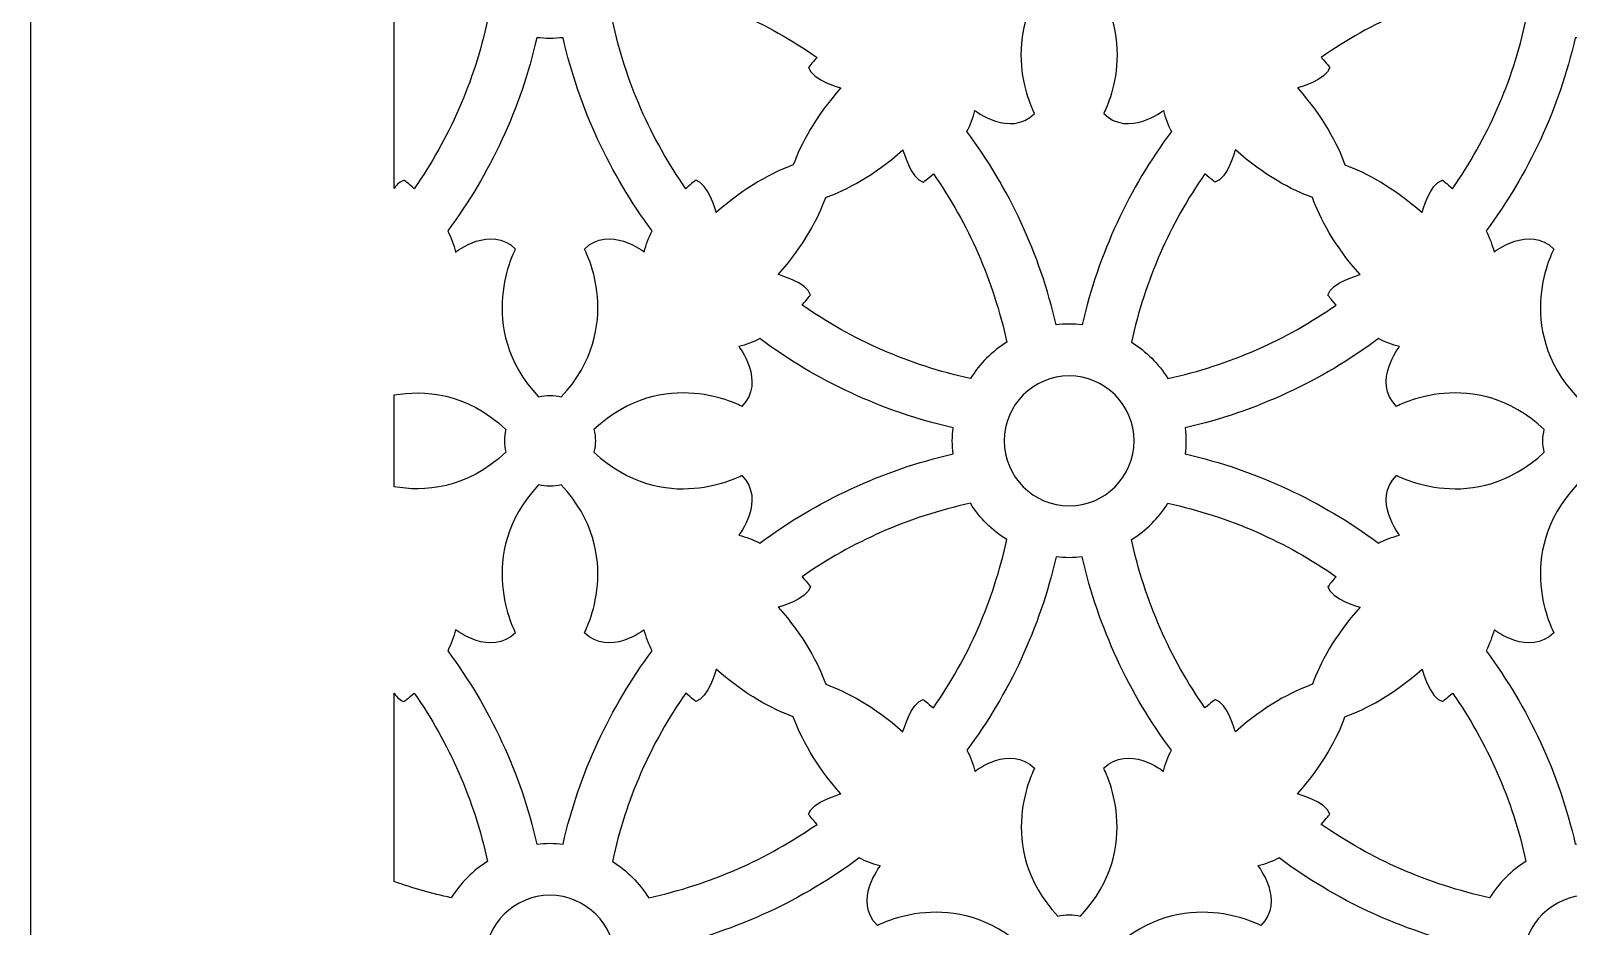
# Model space of a CAD drawing. Header units: centimetres. Extents: x -13.7 to -8.8, y -9 to 9.
# Drawn here: x -13.684 to -11.261, y 4.145 to 5.556 of the extents above; entities that cross this region are included whole.
import ezdxf

# ---------------------------------------------------------------- set-up
doc = ezdxf.new("R2010")
doc.units = ezdxf.units.CM
doc.header["$MEASUREMENT"] = 0
doc.layers.add('layer 1', color=7, linetype='Continuous')

msp = doc.modelspace()

# ---------------------------------------------------------------- linework, layer by layer
at = {"layer": 'layer 1', "color": 250}
msp.add_open_spline([(-8.77523, 9.00077), (-10.41159, 9.00077), (-12.04796, 9.00077), (-13.68432, 9.00077), (-13.68432, 9.00077), (-13.68432, 3.53168), (-13.68432, -1.93741), (-13.68432, -7.4065), (-13.68432, -7.4065), (-13.6843, -7.4065), (-13.68429, -7.4065), (-13.68428, -7.4065), (-13.68428, -7.4065), (-13.68428, -7.93741), (-13.68428, -8.46832), (-13.68428, -8.99924), (-13.68428, -8.99924), (-13.49337, -8.99924), (-13.30246, -8.99924), (-13.11155, -8.99924), (-13.11155, -8.99924), (-13.11155, -8.91742), (-13.11155, -8.8356), (-13.11155, -8.75378), (-13.11155, -8.75378), (-12.90961, -8.75378), (-12.70767, -8.75378), (-12.50573, -8.75378), (-12.50573, -8.75378), (-12.50573, -8.5939), (-12.50573, -8.43402), (-12.50573, -8.27414), (-12.50573, -8.27414), (-12.42404, -8.27251), (-12.34234, -8.27088), (-12.26064, -8.26925), (-12.26064, -8.26925), (-12.24613, -8.31062), (-12.22712, -8.34649), (-12.19555, -8.37816), (-12.19555, -8.37816), (-12.16464, -8.40916), (-12.1327, -8.42833), (-12.09518, -8.43705), (-12.09518, -8.43705), (-12.04553, -8.4486), (-11.99309, -8.44357), (-11.95323, -8.4088), (-11.95323, -8.4088), (-11.91466, -8.37514), (-11.8924, -8.32123), (-11.8844, -8.26981), (-11.8844, -8.26981), (-11.86158, -8.27211), (-11.84216, -8.27158), (-11.82386, -8.26896), (-11.82386, -8.26896), (-11.73249, -8.25588), (-11.68933, -8.19807), (-11.68163, -8.1109), (-11.68163, -8.1109), (-11.67973, -8.08953), (-11.68124, -8.06844), (-11.68802, -8.04988), (-11.68802, -8.04988), (-11.68659, -8.05023), (-11.68515, -8.05059), (-11.68372, -8.05095), (-11.68372, -8.05095), (-11.65147, -8.0621), (-11.61924, -8.07324), (-11.587, -8.08439), (-11.587, -8.08439), (-11.56765, -8.28195), (-11.41509, -8.43577), (-11.22975, -8.43577), (-11.22975, -8.43577), (-11.04441, -8.43577), (-10.89185, -8.28195), (-10.87251, -8.08439), (-10.87251, -8.08439), (-10.84027, -8.07324), (-10.80803, -8.0621), (-10.77579, -8.05095), (-10.77579, -8.05095), (-10.77435, -8.05059), (-10.77291, -8.05023), (-10.77148, -8.04988), (-10.77148, -8.04988), (-10.77827, -8.06844), (-10.77977, -8.08953), (-10.77788, -8.1109), (-10.77788, -8.1109), (-10.77017, -8.19807), (-10.72701, -8.25588), (-10.63565, -8.26896), (-10.63565, -8.26896), (-10.61734, -8.27158), (-10.59792, -8.27211), (-10.5751, -8.26981), (-10.5751, -8.26981), (-10.56711, -8.32123), (-10.54485, -8.37514), (-10.50627, -8.4088), (-10.50627, -8.4088), (-10.46641, -8.44357), (-10.41398, -8.4486), (-10.36432, -8.43705), (-10.36432, -8.43705), (-10.32681, -8.42833), (-10.29486, -8.40916), (-10.26395, -8.37816), (-10.26395, -8.37816), (-10.23239, -8.34649), (-10.21338, -8.31062), (-10.19887, -8.26925), (-10.19887, -8.26925), (-10.11717, -8.27088), (-10.03547, -8.27251), (-9.95377, -8.27414), (-9.95377, -8.27414), (-9.95377, -8.43402), (-9.95377, -8.5939), (-9.95377, -8.75378), (-9.95377, -8.75378), (-9.75183, -8.75378), (-9.54989, -8.75378), (-9.34796, -8.75378), (-9.34796, -8.75378), (-9.34796, -8.8356), (-9.34796, -8.91742), (-9.34796, -8.99924), (-9.34796, -8.99924), (-9.15705, -8.99924), (-8.96613, -8.99924), (-8.77523, -8.99924), (-8.77523, -8.99924), (-8.77523, -8.46832), (-8.77523, -7.93741), (-8.77523, -7.4065), (-8.77523, -7.4065), (-8.77523, -1.93741), (-8.77523, 3.53168), (-8.77523, 9.00077)], degree=3, knots=[0, 0, 0, 0, 0.027027, 0.027027, 0.027027, 0.027027, 0.0540541, 0.0540541, 0.0540541, 0.0540541, 0.0810811, 0.0810811, 0.0810811, 0.0810811, 0.1081081, 0.1081081, 0.1081081, 0.1081081, 0.1351351, 0.1351351, 0.1351351, 0.1351351, 0.1621622, 0.1621622, 0.1621622, 0.1621622, 0.1891892, 0.1891892, 0.1891892, 0.1891892, 0.2162162, 0.2162162, 0.2162162, 0.2162162, 0.2432432, 0.2432432, 0.2432432, 0.2432432, 0.2702703, 0.2702703, 0.2702703, 0.2702703, 0.2972973, 0.2972973, 0.2972973, 0.2972973, 0.3243243, 0.3243243, 0.3243243, 0.3243243, 0.3513514, 0.3513514, 0.3513514, 0.3513514, 0.3783784, 0.3783784, 0.3783784, 0.3783784, 0.4054054, 0.4054054, 0.4054054, 0.4054054, 0.4324324, 0.4324324, 0.4324324, 0.4324324, 0.4594595, 0.4594595, 0.4594595, 0.4594595, 0.4864865, 0.4864865, 0.4864865, 0.4864865, 0.5135135, 0.5135135, 0.5135135, 0.5135135, 0.5405405, 0.5405405, 0.5405405, 0.5405405, 0.5675676, 0.5675676, 0.5675676, 0.5675676, 0.5945946, 0.5945946, 0.5945946, 0.5945946, 0.6216216, 0.6216216, 0.6216216, 0.6216216, 0.6486486, 0.6486486, 0.6486486, 0.6486486, 0.6756757, 0.6756757, 0.6756757, 0.6756757, 0.7027027, 0.7027027, 0.7027027, 0.7027027, 0.7297297, 0.7297297, 0.7297297, 0.7297297, 0.7567568, 0.7567568, 0.7567568, 0.7567568, 0.7837838, 0.7837838, 0.7837838, 0.7837838, 0.8108108, 0.8108108, 0.8108108, 0.8108108, 0.8378378, 0.8378378, 0.8378378, 0.8378378, 0.8648649, 0.8648649, 0.8648649, 0.8648649, 0.8918919, 0.8918919, 0.8918919, 0.8918919, 0.9189189, 0.9189189, 0.9189189, 0.9189189, 0.9459459, 0.9459459, 0.9459459, 0.9459459, 1, 1, 1, 1], dxfattribs=at)
at = {"layer": 'layer 1', "color": 7}
for points, knots in [([(-12.20907, 5.39727), (-12.14273, 5.30802), (-12.09413, 5.20479), (-12.06854, 5.09279), (-12.06854, 5.09279), (-12.06177, 5.09355), (-12.05491, 5.09395), (-12.04796, 5.09395), (-12.04796, 5.09395), (-12.04099, 5.09395), (-12.03413, 5.09355), (-12.02736, 5.09279), (-12.02736, 5.09279), (-12.00177, 5.20479), (-11.95317, 5.30803), (-11.88683, 5.39727), (-11.88683, 5.39727), (-11.8922, 5.40769), (-11.8966, 5.41883), (-11.89937, 5.43049), (-11.89937, 5.43049), (-11.89937, 5.43049), (-11.9547, 5.38692), (-11.99354, 5.42578), (-11.99354, 5.42578), (-11.99354, 5.42578), (-11.92711, 5.54861), (-12.03006, 5.65866), (-12.03006, 5.65866), (-12.04178, 5.65565), (-12.05412, 5.65566), (-12.06585, 5.65868), (-12.06585, 5.65868), (-12.16881, 5.54863), (-12.10236, 5.42578), (-12.10236, 5.42578), (-12.10236, 5.42578), (-12.1412, 5.38692), (-12.19654, 5.43049), (-12.19654, 5.43049), (-12.19654, 5.43049), (-12.1993, 5.41882), (-12.20371, 5.40769), (-12.20907, 5.39727)], [0, 0, 0, 0, 0.0833333, 0.0833333, 0.0833333, 0.0833333, 0.1666667, 0.1666667, 0.1666667, 0.1666667, 0.25, 0.25, 0.25, 0.25, 0.3333333, 0.3333333, 0.3333333, 0.3333333, 0.4166667, 0.4166667, 0.4166667, 0.4166667, 0.5, 0.5, 0.5, 0.5, 0.5833333, 0.5833333, 0.5833333, 0.5833333, 0.6666667, 0.6666667, 0.6666667, 0.6666667, 0.75, 0.75, 0.75, 0.75, 0.8333333, 0.8333333, 0.8333333, 0.8333333, 1, 1, 1, 1]), ([(-13.11159, 5.6042), (-13.11159, 5.50531), (-13.11159, 5.40643), (-13.11159, 5.30753), (-13.11159, 5.30753), (-13.10716, 5.31397), (-13.10191, 5.31903), (-13.09597, 5.32043), (-13.09597, 5.32043), (-13.09597, 5.32043), (-13.08949, 5.31569), (-13.08014, 5.30719), (-13.08014, 5.30719), (-13.02529, 5.38579), (-12.98539, 5.47557), (-12.96453, 5.57245), (-12.96453, 5.57245), (-12.98756, 5.58705), (-13.00714, 5.60662), (-13.02173, 5.62965), (-13.02173, 5.62965), (-13.05245, 5.62304), (-13.08244, 5.61451), (-13.11159, 5.6042)], [0, 0, 0, 0, 0.1428571, 0.1428571, 0.1428571, 0.1428571, 0.2857143, 0.2857143, 0.2857143, 0.2857143, 0.4285714, 0.4285714, 0.4285714, 0.4285714, 0.5714286, 0.5714286, 0.5714286, 0.5714286, 0.7142857, 0.7142857, 0.7142857, 0.7142857, 1, 1, 1, 1]), ([(-12.44528, 5.51404), (-12.52388, 5.56889), (-12.61367, 5.60879), (-12.71053, 5.62965), (-12.71053, 5.62965), (-12.72513, 5.60662), (-12.74471, 5.58705), (-12.76773, 5.57245), (-12.76773, 5.57245), (-12.7469, 5.47558), (-12.70698, 5.38579), (-12.65213, 5.30719), (-12.65213, 5.30719), (-12.64277, 5.31569), (-12.63631, 5.32043), (-12.63631, 5.32043), (-12.63631, 5.32043), (-12.61629, 5.31572), (-12.60424, 5.26951), (-12.60424, 5.26951), (-12.60424, 5.26951), (-12.55794, 5.31066), (-12.51538, 5.33272), (-12.48265, 5.34454), (-12.48265, 5.34454), (-12.47081, 5.37728), (-12.44877, 5.41985), (-12.40762, 5.46615), (-12.40762, 5.46615), (-12.40762, 5.46615), (-12.45381, 5.4782), (-12.45853, 5.49822), (-12.45853, 5.49822), (-12.45853, 5.49822), (-12.45379, 5.50469), (-12.44528, 5.51404)], [0, 0, 0, 0, 0.1, 0.1, 0.1, 0.1, 0.2, 0.2, 0.2, 0.2, 0.3, 0.3, 0.3, 0.3, 0.4, 0.4, 0.4, 0.4, 0.5, 0.5, 0.5, 0.5, 0.6, 0.6, 0.6, 0.6, 0.7, 0.7, 0.7, 0.7, 0.8, 0.8, 0.8, 0.8, 1, 1, 1, 1]), ([(-11.65061, 5.51404), (-11.57202, 5.56889), (-11.48225, 5.60879), (-11.38537, 5.62965), (-11.38537, 5.62965), (-11.37078, 5.60662), (-11.35121, 5.58705), (-11.32817, 5.57245), (-11.32817, 5.57245), (-11.34902, 5.47557), (-11.38892, 5.38579), (-11.44377, 5.30719), (-11.44377, 5.30719), (-11.45313, 5.31569), (-11.4596, 5.32043), (-11.4596, 5.32043), (-11.4596, 5.32043), (-11.47961, 5.31572), (-11.49167, 5.26951), (-11.49167, 5.26951), (-11.49167, 5.26951), (-11.53796, 5.31066), (-11.58053, 5.33272), (-11.61325, 5.34454), (-11.61325, 5.34454), (-11.62509, 5.37728), (-11.64715, 5.41985), (-11.68829, 5.46615), (-11.68829, 5.46615), (-11.68829, 5.46615), (-11.64209, 5.4782), (-11.63738, 5.49822), (-11.63738, 5.49822), (-11.63738, 5.49822), (-11.64211, 5.50469), (-11.65061, 5.51404)], [0, 0, 0, 0, 0.1, 0.1, 0.1, 0.1, 0.2, 0.2, 0.2, 0.2, 0.3, 0.3, 0.3, 0.3, 0.4, 0.4, 0.4, 0.4, 0.5, 0.5, 0.5, 0.5, 0.6, 0.6, 0.6, 0.6, 0.7, 0.7, 0.7, 0.7, 0.8, 0.8, 0.8, 0.8, 1, 1, 1, 1]), ([(-13.02726, 5.24062), (-12.96093, 5.32989), (-12.91233, 5.43311), (-12.88674, 5.54511), (-12.88674, 5.54511), (-12.87998, 5.54434), (-12.87311, 5.54394), (-12.86614, 5.54394), (-12.86614, 5.54394), (-12.85917, 5.54394), (-12.8523, 5.54434), (-12.84553, 5.54511), (-12.84553, 5.54511), (-12.81993, 5.43311), (-12.77133, 5.32989), (-12.705, 5.24062), (-12.705, 5.24062), (-12.71037, 5.23021), (-12.71479, 5.21907), (-12.71754, 5.20741), (-12.71754, 5.20741), (-12.71754, 5.20741), (-12.77288, 5.25097), (-12.81174, 5.21211), (-12.81174, 5.21211), (-12.81174, 5.21211), (-12.74527, 5.08928), (-12.84823, 4.97921), (-12.84823, 4.97921), (-12.85996, 4.98223), (-12.8723, 4.98223), (-12.88403, 4.97922), (-12.88403, 4.97922), (-12.98699, 5.08927), (-12.92053, 5.21211), (-12.92053, 5.21211), (-12.92053, 5.21211), (-12.95938, 5.25097), (-13.01473, 5.20741), (-13.01473, 5.20741), (-13.01473, 5.20741), (-13.01748, 5.21907), (-13.02189, 5.23021), (-13.02726, 5.24062)], [0, 0, 0, 0, 0.0833333, 0.0833333, 0.0833333, 0.0833333, 0.1666667, 0.1666667, 0.1666667, 0.1666667, 0.25, 0.25, 0.25, 0.25, 0.3333333, 0.3333333, 0.3333333, 0.3333333, 0.4166667, 0.4166667, 0.4166667, 0.4166667, 0.5, 0.5, 0.5, 0.5, 0.5833333, 0.5833333, 0.5833333, 0.5833333, 0.6666667, 0.6666667, 0.6666667, 0.6666667, 0.75, 0.75, 0.75, 0.75, 0.8333333, 0.8333333, 0.8333333, 0.8333333, 1, 1, 1, 1]), ([(-11.3909, 5.24062), (-11.32457, 5.32989), (-11.27597, 5.43311), (-11.25037, 5.54511), (-11.25037, 5.54511), (-11.24362, 5.54434), (-11.23674, 5.54394), (-11.22978, 5.54394), (-11.22978, 5.54394), (-11.22281, 5.54394), (-11.21593, 5.54434), (-11.20916, 5.54511), (-11.20916, 5.54511), (-11.18358, 5.43311), (-11.13497, 5.32989), (-11.06865, 5.24062), (-11.06865, 5.24062), (-11.07401, 5.23021), (-11.07842, 5.21907), (-11.08118, 5.20741), (-11.08118, 5.20741), (-11.08118, 5.20741), (-11.13652, 5.25097), (-11.17537, 5.21211), (-11.17537, 5.21211), (-11.17537, 5.21211), (-11.10891, 5.08928), (-11.21186, 4.97921), (-11.21186, 4.97921), (-11.2236, 4.98223), (-11.23593, 4.98223), (-11.24767, 4.97922), (-11.24767, 4.97922), (-11.35063, 5.08927), (-11.28416, 5.21211), (-11.28416, 5.21211), (-11.28416, 5.21211), (-11.32302, 5.25097), (-11.37836, 5.20741), (-11.37836, 5.20741), (-11.37836, 5.20741), (-11.38112, 5.21907), (-11.38553, 5.23021), (-11.3909, 5.24062)], [0, 0, 0, 0, 0.0833333, 0.0833333, 0.0833333, 0.0833333, 0.1666667, 0.1666667, 0.1666667, 0.1666667, 0.25, 0.25, 0.25, 0.25, 0.3333333, 0.3333333, 0.3333333, 0.3333333, 0.4166667, 0.4166667, 0.4166667, 0.4166667, 0.5, 0.5, 0.5, 0.5, 0.5833333, 0.5833333, 0.5833333, 0.5833333, 0.6666667, 0.6666667, 0.6666667, 0.6666667, 0.75, 0.75, 0.75, 0.75, 0.8333333, 0.8333333, 0.8333333, 0.8333333, 1, 1, 1, 1]), ([(-12.20356, 5.00824), (-12.18895, 5.03128), (-12.16937, 5.05086), (-12.14633, 5.06546), (-12.14633, 5.06546), (-12.16718, 5.16234), (-12.2071, 5.25212), (-12.26194, 5.3307), (-12.26194, 5.3307), (-12.2713, 5.32221), (-12.27779, 5.31747), (-12.27779, 5.31747), (-12.27779, 5.31747), (-12.2978, 5.32217), (-12.30986, 5.36838), (-12.30986, 5.36838), (-12.30986, 5.36838), (-12.35614, 5.32724), (-12.3987, 5.30516), (-12.43145, 5.29334), (-12.43145, 5.29334), (-12.44327, 5.26061), (-12.46533, 5.21805), (-12.50647, 5.17176), (-12.50647, 5.17176), (-12.50647, 5.17176), (-12.46027, 5.1597), (-12.45556, 5.13968), (-12.45556, 5.13968), (-12.45556, 5.13968), (-12.4603, 5.13322), (-12.4688, 5.12386), (-12.4688, 5.12386), (-12.3902, 5.06901), (-12.30042, 5.02909), (-12.20356, 5.00824)], [0, 0, 0, 0, 0.1, 0.1, 0.1, 0.1, 0.2, 0.2, 0.2, 0.2, 0.3, 0.3, 0.3, 0.3, 0.4, 0.4, 0.4, 0.4, 0.5, 0.5, 0.5, 0.5, 0.6, 0.6, 0.6, 0.6, 0.7, 0.7, 0.7, 0.7, 0.8, 0.8, 0.8, 0.8, 1, 1, 1, 1]), ([(-11.89235, 5.00824), (-11.90695, 5.03128), (-11.92653, 5.05086), (-11.94957, 5.06546), (-11.94957, 5.06546), (-11.92872, 5.16234), (-11.88881, 5.25212), (-11.83396, 5.3307), (-11.83396, 5.3307), (-11.8246, 5.3222), (-11.81813, 5.31747), (-11.81813, 5.31747), (-11.81813, 5.31747), (-11.79812, 5.32217), (-11.78606, 5.36838), (-11.78606, 5.36838), (-11.78606, 5.36838), (-11.73976, 5.32724), (-11.6972, 5.30516), (-11.66447, 5.29334), (-11.66447, 5.29334), (-11.65264, 5.26061), (-11.63057, 5.21805), (-11.58944, 5.17176), (-11.58944, 5.17176), (-11.58944, 5.17176), (-11.63564, 5.1597), (-11.64034, 5.13968), (-11.64034, 5.13968), (-11.64034, 5.13968), (-11.63561, 5.13322), (-11.62711, 5.12386), (-11.62711, 5.12386), (-11.7057, 5.06901), (-11.79549, 5.02909), (-11.89235, 5.00824)], [0, 0, 0, 0, 0.1, 0.1, 0.1, 0.1, 0.2, 0.2, 0.2, 0.2, 0.3, 0.3, 0.3, 0.3, 0.4, 0.4, 0.4, 0.4, 0.5, 0.5, 0.5, 0.5, 0.6, 0.6, 0.6, 0.6, 0.7, 0.7, 0.7, 0.7, 0.8, 0.8, 0.8, 0.8, 1, 1, 1, 1]), ([(-12.23204, 4.90986), (-12.23204, 4.9029), (-12.23164, 4.89602), (-12.23088, 4.88926), (-12.23088, 4.88926), (-12.34288, 4.86367), (-12.44611, 4.81507), (-12.53537, 4.74873), (-12.53537, 4.74873), (-12.54578, 4.75409), (-12.55692, 4.75851), (-12.56858, 4.76127), (-12.56858, 4.76127), (-12.56858, 4.76127), (-12.52503, 4.8166), (-12.56389, 4.85545), (-12.56389, 4.85545), (-12.56389, 4.85545), (-12.68671, 4.789), (-12.79677, 4.89196), (-12.79677, 4.89196), (-12.79375, 4.90369), (-12.79375, 4.91602), (-12.79676, 4.92775), (-12.79676, 4.92775), (-12.68671, 5.03071), (-12.56388, 4.96426), (-12.56388, 4.96426), (-12.56388, 4.96426), (-12.52503, 5.00311), (-12.56858, 5.05844), (-12.56858, 5.05844), (-12.56858, 5.05844), (-12.55692, 5.06121), (-12.54578, 5.06561), (-12.53537, 5.07098), (-12.53537, 5.07098), (-12.44611, 5.00464), (-12.34288, 4.95604), (-12.23088, 4.93045), (-12.23088, 4.93045), (-12.23164, 4.92369), (-12.23204, 4.91681), (-12.23204, 4.90986)], [0, 0, 0, 0, 0.0833333, 0.0833333, 0.0833333, 0.0833333, 0.1666667, 0.1666667, 0.1666667, 0.1666667, 0.25, 0.25, 0.25, 0.25, 0.3333333, 0.3333333, 0.3333333, 0.3333333, 0.4166667, 0.4166667, 0.4166667, 0.4166667, 0.5, 0.5, 0.5, 0.5, 0.5833333, 0.5833333, 0.5833333, 0.5833333, 0.6666667, 0.6666667, 0.6666667, 0.6666667, 0.75, 0.75, 0.75, 0.75, 0.8333333, 0.8333333, 0.8333333, 0.8333333, 1, 1, 1, 1]), ([(-11.56054, 4.74873), (-11.6498, 4.81507), (-11.75302, 4.86367), (-11.86502, 4.88926), (-11.86502, 4.88926), (-11.86427, 4.89602), (-11.86386, 4.9029), (-11.86386, 4.90986), (-11.86386, 4.90986), (-11.86386, 4.91681), (-11.86427, 4.92369), (-11.86502, 4.93045), (-11.86502, 4.93045), (-11.75302, 4.95604), (-11.64979, 5.00464), (-11.56054, 5.07098), (-11.56054, 5.07098), (-11.55012, 5.06561), (-11.53898, 5.06121), (-11.52732, 5.05844), (-11.52732, 5.05844), (-11.52732, 5.05844), (-11.57089, 5.00311), (-11.53202, 4.96426), (-11.53202, 4.96426), (-11.53202, 4.96426), (-11.40919, 5.03072), (-11.29914, 4.92776), (-11.29914, 4.92776), (-11.30215, 4.91603), (-11.30215, 4.90369), (-11.29914, 4.89196), (-11.29914, 4.89196), (-11.40918, 4.789), (-11.53202, 4.85546), (-11.53202, 4.85546), (-11.53202, 4.85546), (-11.57089, 4.8166), (-11.52732, 4.76127), (-11.52732, 4.76127), (-11.52732, 4.76127), (-11.53898, 4.75851), (-11.55012, 4.75409), (-11.56054, 4.74873)], [0, 0, 0, 0, 0.0833333, 0.0833333, 0.0833333, 0.0833333, 0.1666667, 0.1666667, 0.1666667, 0.1666667, 0.25, 0.25, 0.25, 0.25, 0.3333333, 0.3333333, 0.3333333, 0.3333333, 0.4166667, 0.4166667, 0.4166667, 0.4166667, 0.5, 0.5, 0.5, 0.5, 0.5833333, 0.5833333, 0.5833333, 0.5833333, 0.6666667, 0.6666667, 0.6666667, 0.6666667, 0.75, 0.75, 0.75, 0.75, 0.8333333, 0.8333333, 0.8333333, 0.8333333, 1, 1, 1, 1]), ([(-12.04796, 4.80758), (-12.10443, 4.80758), (-12.15023, 4.85339), (-12.15023, 4.90986), (-12.15023, 4.90986), (-12.15023, 4.96634), (-12.10443, 5.01213), (-12.04796, 5.01213), (-12.04796, 5.01213), (-11.99148, 5.01213), (-11.94568, 4.96634), (-11.94568, 4.90986), (-11.94568, 4.90986), (-11.94568, 4.85339), (-11.99148, 4.80758), (-12.04796, 4.80758)], [0, 0, 0, 0, 0.2, 0.2, 0.2, 0.2, 0.4, 0.4, 0.4, 0.4, 0.6, 0.6, 0.6, 0.6, 1, 1, 1, 1]), ([(-13.11159, 4.98227), (-13.11159, 4.934), (-13.11159, 4.88572), (-13.11159, 4.83746), (-13.11159, 4.83746), (-13.06565, 4.8296), (-12.99848, 4.83302), (-12.9355, 4.89196), (-12.9355, 4.89196), (-12.9385, 4.90369), (-12.9385, 4.91603), (-12.9355, 4.92776), (-12.9355, 4.92776), (-12.99849, 4.98669), (-13.06565, 4.99012), (-13.11159, 4.98227)], [0, 0, 0, 0, 0.2, 0.2, 0.2, 0.2, 0.4, 0.4, 0.4, 0.4, 0.6, 0.6, 0.6, 0.6, 1, 1, 1, 1]), ([(-12.705, 4.57909), (-12.77133, 4.48982), (-12.81993, 4.3866), (-12.84553, 4.27461), (-12.84553, 4.27461), (-12.8523, 4.27537), (-12.85917, 4.27577), (-12.86614, 4.27577), (-12.86614, 4.27577), (-12.8731, 4.27577), (-12.87998, 4.27537), (-12.88674, 4.27461), (-12.88674, 4.27461), (-12.91233, 4.3866), (-12.96093, 4.48982), (-13.02726, 4.57909), (-13.02726, 4.57909), (-13.02189, 4.5895), (-13.01748, 4.60064), (-13.01473, 4.6123), (-13.01473, 4.6123), (-13.01473, 4.6123), (-12.95938, 4.56874), (-12.92055, 4.6076), (-12.92055, 4.6076), (-12.92055, 4.6076), (-12.98699, 4.73043), (-12.88404, 4.84049), (-12.88404, 4.84049), (-12.8723, 4.83747), (-12.85997, 4.83748), (-12.84823, 4.8405), (-12.84823, 4.8405), (-12.74527, 4.73043), (-12.81174, 4.6076), (-12.81174, 4.6076), (-12.81174, 4.6076), (-12.77288, 4.56874), (-12.71754, 4.6123), (-12.71754, 4.6123), (-12.71754, 4.6123), (-12.71479, 4.60064), (-12.71037, 4.5895), (-12.705, 4.57909)], [0, 0, 0, 0, 0.0833333, 0.0833333, 0.0833333, 0.0833333, 0.1666667, 0.1666667, 0.1666667, 0.1666667, 0.25, 0.25, 0.25, 0.25, 0.3333333, 0.3333333, 0.3333333, 0.3333333, 0.4166667, 0.4166667, 0.4166667, 0.4166667, 0.5, 0.5, 0.5, 0.5, 0.5833333, 0.5833333, 0.5833333, 0.5833333, 0.6666667, 0.6666667, 0.6666667, 0.6666667, 0.75, 0.75, 0.75, 0.75, 0.8333333, 0.8333333, 0.8333333, 0.8333333, 1, 1, 1, 1]), ([(-11.22978, 4.27577), (-11.23674, 4.27577), (-11.24362, 4.27537), (-11.25037, 4.27461), (-11.25037, 4.27461), (-11.27597, 4.3866), (-11.32455, 4.48982), (-11.3909, 4.57909), (-11.3909, 4.57909), (-11.38553, 4.5895), (-11.38112, 4.60064), (-11.37836, 4.6123), (-11.37836, 4.6123), (-11.37836, 4.6123), (-11.32302, 4.56874), (-11.28417, 4.6076), (-11.28417, 4.6076), (-11.28417, 4.6076), (-11.35062, 4.73043), (-11.24767, 4.84049), (-11.24767, 4.84049), (-11.23593, 4.83747), (-11.2236, 4.83748), (-11.21187, 4.8405), (-11.21187, 4.8405), (-11.10891, 4.73043), (-11.17537, 4.6076), (-11.17537, 4.6076), (-11.17537, 4.6076), (-11.13652, 4.56874), (-11.08118, 4.6123), (-11.08118, 4.6123), (-11.08118, 4.6123), (-11.07842, 4.60064), (-11.07401, 4.5895), (-11.06865, 4.57909), (-11.06865, 4.57909), (-11.13497, 4.48982), (-11.18358, 4.3866), (-11.20916, 4.27461), (-11.20916, 4.27461), (-11.21593, 4.27537), (-11.22281, 4.27577), (-11.22978, 4.27577)], [0, 0, 0, 0, 0.0833333, 0.0833333, 0.0833333, 0.0833333, 0.1666667, 0.1666667, 0.1666667, 0.1666667, 0.25, 0.25, 0.25, 0.25, 0.3333333, 0.3333333, 0.3333333, 0.3333333, 0.4166667, 0.4166667, 0.4166667, 0.4166667, 0.5, 0.5, 0.5, 0.5, 0.5833333, 0.5833333, 0.5833333, 0.5833333, 0.6666667, 0.6666667, 0.6666667, 0.6666667, 0.75, 0.75, 0.75, 0.75, 0.8333333, 0.8333333, 0.8333333, 0.8333333, 1, 1, 1, 1]), ([(-12.20356, 4.81147), (-12.18895, 4.78842), (-12.16937, 4.76884), (-12.14633, 4.75425), (-12.14633, 4.75425), (-12.16718, 4.65738), (-12.2071, 4.5676), (-12.26194, 4.489), (-12.26194, 4.489), (-12.2713, 4.4975), (-12.27779, 4.50225), (-12.27779, 4.50225), (-12.27779, 4.50225), (-12.2978, 4.49754), (-12.30986, 4.45134), (-12.30986, 4.45134), (-12.30986, 4.45134), (-12.35614, 4.49248), (-12.3987, 4.51454), (-12.43145, 4.52637), (-12.43145, 4.52637), (-12.44327, 4.55911), (-12.46533, 4.60167), (-12.50647, 4.64796), (-12.50647, 4.64796), (-12.50647, 4.64796), (-12.46027, 4.66001), (-12.45556, 4.68003), (-12.45556, 4.68003), (-12.45556, 4.68003), (-12.4603, 4.6865), (-12.4688, 4.69585), (-12.4688, 4.69585), (-12.3902, 4.7507), (-12.30042, 4.79062), (-12.20356, 4.81147)], [0, 0, 0, 0, 0.1, 0.1, 0.1, 0.1, 0.2, 0.2, 0.2, 0.2, 0.3, 0.3, 0.3, 0.3, 0.4, 0.4, 0.4, 0.4, 0.5, 0.5, 0.5, 0.5, 0.6, 0.6, 0.6, 0.6, 0.7, 0.7, 0.7, 0.7, 0.8, 0.8, 0.8, 0.8, 1, 1, 1, 1]), ([(-11.89235, 4.81147), (-11.90695, 4.78842), (-11.92653, 4.76884), (-11.94957, 4.75425), (-11.94957, 4.75425), (-11.92872, 4.65738), (-11.88881, 4.5676), (-11.83396, 4.489), (-11.83396, 4.489), (-11.8246, 4.4975), (-11.81813, 4.50225), (-11.81813, 4.50225), (-11.81813, 4.50225), (-11.79812, 4.49754), (-11.78606, 4.45134), (-11.78606, 4.45134), (-11.78606, 4.45134), (-11.73976, 4.49248), (-11.6972, 4.51454), (-11.66447, 4.52636), (-11.66447, 4.52636), (-11.65264, 4.55911), (-11.63057, 4.60167), (-11.58944, 4.64796), (-11.58944, 4.64796), (-11.58944, 4.64796), (-11.63564, 4.66001), (-11.64034, 4.68003), (-11.64034, 4.68003), (-11.64034, 4.68003), (-11.63561, 4.6865), (-11.62711, 4.69585), (-11.62711, 4.69585), (-11.7057, 4.7507), (-11.79549, 4.79062), (-11.89235, 4.81147)], [0, 0, 0, 0, 0.1, 0.1, 0.1, 0.1, 0.2, 0.2, 0.2, 0.2, 0.3, 0.3, 0.3, 0.3, 0.4, 0.4, 0.4, 0.4, 0.5, 0.5, 0.5, 0.5, 0.6, 0.6, 0.6, 0.6, 0.7, 0.7, 0.7, 0.7, 0.8, 0.8, 0.8, 0.8, 1, 1, 1, 1]), ([(-12.20907, 4.42243), (-12.14273, 4.51169), (-12.09413, 4.61492), (-12.06854, 4.72692), (-12.06854, 4.72692), (-12.06177, 4.72617), (-12.05491, 4.72576), (-12.04796, 4.72577), (-12.04796, 4.72577), (-12.04099, 4.72576), (-12.03413, 4.72617), (-12.02736, 4.72692), (-12.02736, 4.72692), (-12.00177, 4.61492), (-11.95317, 4.5117), (-11.88683, 4.42243), (-11.88683, 4.42243), (-11.8922, 4.41202), (-11.8966, 4.40089), (-11.89937, 4.38923), (-11.89937, 4.38923), (-11.89937, 4.38923), (-11.9547, 4.43279), (-11.99356, 4.39394), (-11.99356, 4.39394), (-11.99356, 4.39394), (-11.92709, 4.27108), (-12.03006, 4.16103), (-12.03006, 4.16103), (-12.04178, 4.16405), (-12.05414, 4.16405), (-12.06585, 4.16103), (-12.06585, 4.16103), (-12.16881, 4.2711), (-12.10236, 4.39392), (-12.10236, 4.39392), (-12.10236, 4.39392), (-12.1412, 4.43279), (-12.19654, 4.38923), (-12.19654, 4.38923), (-12.19654, 4.38923), (-12.1993, 4.40089), (-12.20371, 4.41202), (-12.20907, 4.42243)], [0, 0, 0, 0, 0.0833333, 0.0833333, 0.0833333, 0.0833333, 0.1666667, 0.1666667, 0.1666667, 0.1666667, 0.25, 0.25, 0.25, 0.25, 0.3333333, 0.3333333, 0.3333333, 0.3333333, 0.4166667, 0.4166667, 0.4166667, 0.4166667, 0.5, 0.5, 0.5, 0.5, 0.5833333, 0.5833333, 0.5833333, 0.5833333, 0.6666667, 0.6666667, 0.6666667, 0.6666667, 0.75, 0.75, 0.75, 0.75, 0.8333333, 0.8333333, 0.8333333, 0.8333333, 1, 1, 1, 1]), ([(-12.44528, 4.30567), (-12.52388, 4.25082), (-12.61367, 4.21091), (-12.71053, 4.19006), (-12.71053, 4.19006), (-12.72513, 4.2131), (-12.74471, 4.23267), (-12.76773, 4.24727), (-12.76773, 4.24727), (-12.7469, 4.34414), (-12.70698, 4.43393), (-12.65213, 4.51251), (-12.65213, 4.51251), (-12.64277, 4.50402), (-12.63631, 4.49928), (-12.63631, 4.49928), (-12.63631, 4.49928), (-12.61629, 4.50399), (-12.60424, 4.55019), (-12.60424, 4.55019), (-12.60424, 4.55019), (-12.55794, 4.50905), (-12.51538, 4.48699), (-12.48265, 4.47516), (-12.48265, 4.47516), (-12.47081, 4.44242), (-12.44877, 4.39987), (-12.40762, 4.35357), (-12.40762, 4.35357), (-12.40762, 4.35357), (-12.45381, 4.34152), (-12.45853, 4.3215), (-12.45853, 4.3215), (-12.45853, 4.3215), (-12.45379, 4.31503), (-12.44528, 4.30567)], [0, 0, 0, 0, 0.1, 0.1, 0.1, 0.1, 0.2, 0.2, 0.2, 0.2, 0.3, 0.3, 0.3, 0.3, 0.4, 0.4, 0.4, 0.4, 0.5, 0.5, 0.5, 0.5, 0.6, 0.6, 0.6, 0.6, 0.7, 0.7, 0.7, 0.7, 0.8, 0.8, 0.8, 0.8, 1, 1, 1, 1]), ([(-11.65062, 4.30567), (-11.57202, 4.25082), (-11.48225, 4.21091), (-11.38537, 4.19006), (-11.38537, 4.19006), (-11.37078, 4.2131), (-11.35121, 4.23267), (-11.32817, 4.24727), (-11.32817, 4.24727), (-11.34902, 4.34414), (-11.38892, 4.43393), (-11.44377, 4.51251), (-11.44377, 4.51251), (-11.45313, 4.50402), (-11.4596, 4.49928), (-11.4596, 4.49928), (-11.4596, 4.49928), (-11.47961, 4.50399), (-11.49167, 4.55019), (-11.49167, 4.55019), (-11.49167, 4.55019), (-11.53796, 4.50905), (-11.58053, 4.48699), (-11.61325, 4.47516), (-11.61325, 4.47516), (-11.62509, 4.44243), (-11.64715, 4.39987), (-11.68829, 4.35357), (-11.68829, 4.35357), (-11.68829, 4.35357), (-11.64209, 4.34152), (-11.63738, 4.3215), (-11.63738, 4.3215), (-11.63738, 4.3215), (-11.64212, 4.31503), (-11.65062, 4.30567)], [0, 0, 0, 0, 0.1, 0.1, 0.1, 0.1, 0.2, 0.2, 0.2, 0.2, 0.3, 0.3, 0.3, 0.3, 0.4, 0.4, 0.4, 0.4, 0.5, 0.5, 0.5, 0.5, 0.6, 0.6, 0.6, 0.6, 0.7, 0.7, 0.7, 0.7, 0.8, 0.8, 0.8, 0.8, 1, 1, 1, 1]), ([(-13.11159, 4.51217), (-13.11159, 4.41329), (-13.11159, 4.31441), (-13.11159, 4.21551), (-13.11159, 4.21551), (-13.08244, 4.2052), (-13.05245, 4.19667), (-13.02173, 4.19006), (-13.02173, 4.19006), (-13.00714, 4.2131), (-12.98756, 4.23267), (-12.96453, 4.24727), (-12.96453, 4.24727), (-12.98539, 4.34414), (-13.02529, 4.43393), (-13.08014, 4.51251), (-13.08014, 4.51251), (-13.08949, 4.50402), (-13.09597, 4.49928), (-13.09597, 4.49928), (-13.09597, 4.49928), (-13.10191, 4.50068), (-13.10716, 4.50575), (-13.11159, 4.51217)], [0, 0, 0, 0, 0.1428571, 0.1428571, 0.1428571, 0.1428571, 0.2857143, 0.2857143, 0.2857143, 0.2857143, 0.4285714, 0.4285714, 0.4285714, 0.4285714, 0.5714286, 0.5714286, 0.5714286, 0.5714286, 0.7142857, 0.7142857, 0.7142857, 0.7142857, 1, 1, 1, 1]), ([(-12.37871, 3.93055), (-12.46798, 3.99689), (-12.5712, 4.04549), (-12.6832, 4.07107), (-12.6832, 4.07107), (-12.68245, 4.07784), (-12.68204, 4.08472), (-12.68204, 4.09168), (-12.68204, 4.09168), (-12.68204, 4.09864), (-12.68245, 4.10551), (-12.6832, 4.11228), (-12.6832, 4.11228), (-12.5712, 4.13786), (-12.46798, 4.18646), (-12.37871, 4.25279), (-12.37871, 4.25279), (-12.3683, 4.24744), (-12.35718, 4.24302), (-12.3455, 4.24027), (-12.3455, 4.24027), (-12.3455, 4.24027), (-12.38907, 4.18492), (-12.35022, 4.14608), (-12.35022, 4.14608), (-12.35022, 4.14608), (-12.22738, 4.21253), (-12.11732, 4.10957), (-12.11732, 4.10957), (-12.12034, 4.09784), (-12.12032, 4.08551), (-12.11732, 4.07378), (-12.11732, 4.07378), (-12.22738, 3.97082), (-12.35021, 4.03727), (-12.35021, 4.03727), (-12.35021, 4.03727), (-12.38907, 3.99842), (-12.3455, 3.94308), (-12.3455, 3.94308), (-12.3455, 3.94308), (-12.35718, 3.94033), (-12.3683, 3.93592), (-12.37871, 3.93055)], [0, 0, 0, 0, 0.0833333, 0.0833333, 0.0833333, 0.0833333, 0.1666667, 0.1666667, 0.1666667, 0.1666667, 0.25, 0.25, 0.25, 0.25, 0.3333333, 0.3333333, 0.3333333, 0.3333333, 0.4166667, 0.4166667, 0.4166667, 0.4166667, 0.5, 0.5, 0.5, 0.5, 0.5833333, 0.5833333, 0.5833333, 0.5833333, 0.6666667, 0.6666667, 0.6666667, 0.6666667, 0.75, 0.75, 0.75, 0.75, 0.8333333, 0.8333333, 0.8333333, 0.8333333, 1, 1, 1, 1]), ([(-11.71719, 4.25279), (-11.62793, 4.18646), (-11.5247, 4.13786), (-11.41271, 4.11228), (-11.41271, 4.11228), (-11.41346, 4.10551), (-11.41386, 4.09864), (-11.41386, 4.09168), (-11.41386, 4.09168), (-11.41386, 4.08472), (-11.41347, 4.07784), (-11.41271, 4.07107), (-11.41271, 4.07107), (-11.5247, 4.04549), (-11.62792, 3.99689), (-11.71719, 3.93055), (-11.71719, 3.93055), (-11.7276, 3.93592), (-11.73873, 3.94033), (-11.7504, 3.94308), (-11.7504, 3.94308), (-11.7504, 3.94308), (-11.70684, 3.99842), (-11.74569, 4.03728), (-11.74569, 4.03728), (-11.74569, 4.03728), (-11.86854, 3.97081), (-11.9786, 4.07378), (-11.9786, 4.07378), (-11.97558, 4.08551), (-11.9756, 4.09785), (-11.9786, 4.10957), (-11.9786, 4.10957), (-11.86853, 4.21254), (-11.74569, 4.14608), (-11.74569, 4.14608), (-11.74569, 4.14608), (-11.70684, 4.18492), (-11.7504, 4.24027), (-11.7504, 4.24027), (-11.7504, 4.24027), (-11.73873, 4.24302), (-11.7276, 4.24744), (-11.71719, 4.25279)], [0, 0, 0, 0, 0.0833333, 0.0833333, 0.0833333, 0.0833333, 0.1666667, 0.1666667, 0.1666667, 0.1666667, 0.25, 0.25, 0.25, 0.25, 0.3333333, 0.3333333, 0.3333333, 0.3333333, 0.4166667, 0.4166667, 0.4166667, 0.4166667, 0.5, 0.5, 0.5, 0.5, 0.5833333, 0.5833333, 0.5833333, 0.5833333, 0.6666667, 0.6666667, 0.6666667, 0.6666667, 0.75, 0.75, 0.75, 0.75, 0.8333333, 0.8333333, 0.8333333, 0.8333333, 1, 1, 1, 1]), ([(-12.86614, 4.19395), (-12.80967, 4.19395), (-12.76387, 4.14814), (-12.76387, 4.09168), (-12.76387, 4.09168), (-12.76387, 4.03519), (-12.80967, 3.9894), (-12.86614, 3.9894), (-12.86614, 3.9894), (-12.92261, 3.9894), (-12.96841, 4.03519), (-12.96841, 4.09168), (-12.96841, 4.09168), (-12.96841, 4.14814), (-12.92261, 4.19395), (-12.86614, 4.19395)], [0, 0, 0, 0, 0.2, 0.2, 0.2, 0.2, 0.4, 0.4, 0.4, 0.4, 0.6, 0.6, 0.6, 0.6, 1, 1, 1, 1]), ([(-11.22978, 3.9894), (-11.28625, 3.9894), (-11.33204, 4.03519), (-11.33204, 4.09168), (-11.33204, 4.09168), (-11.33204, 4.14814), (-11.28625, 4.19395), (-11.22978, 4.19395), (-11.22978, 4.19395), (-11.1733, 4.19395), (-11.12749, 4.14814), (-11.12749, 4.09168), (-11.12749, 4.09168), (-11.12749, 4.03519), (-11.1733, 3.9894), (-11.22978, 3.9894)], [0, 0, 0, 0, 0.2, 0.2, 0.2, 0.2, 0.4, 0.4, 0.4, 0.4, 0.6, 0.6, 0.6, 0.6, 1, 1, 1, 1])]:
    msp.add_open_spline(points, degree=3, knots=knots, dxfattribs=at)

doc.saveas('drawing.dxf')
